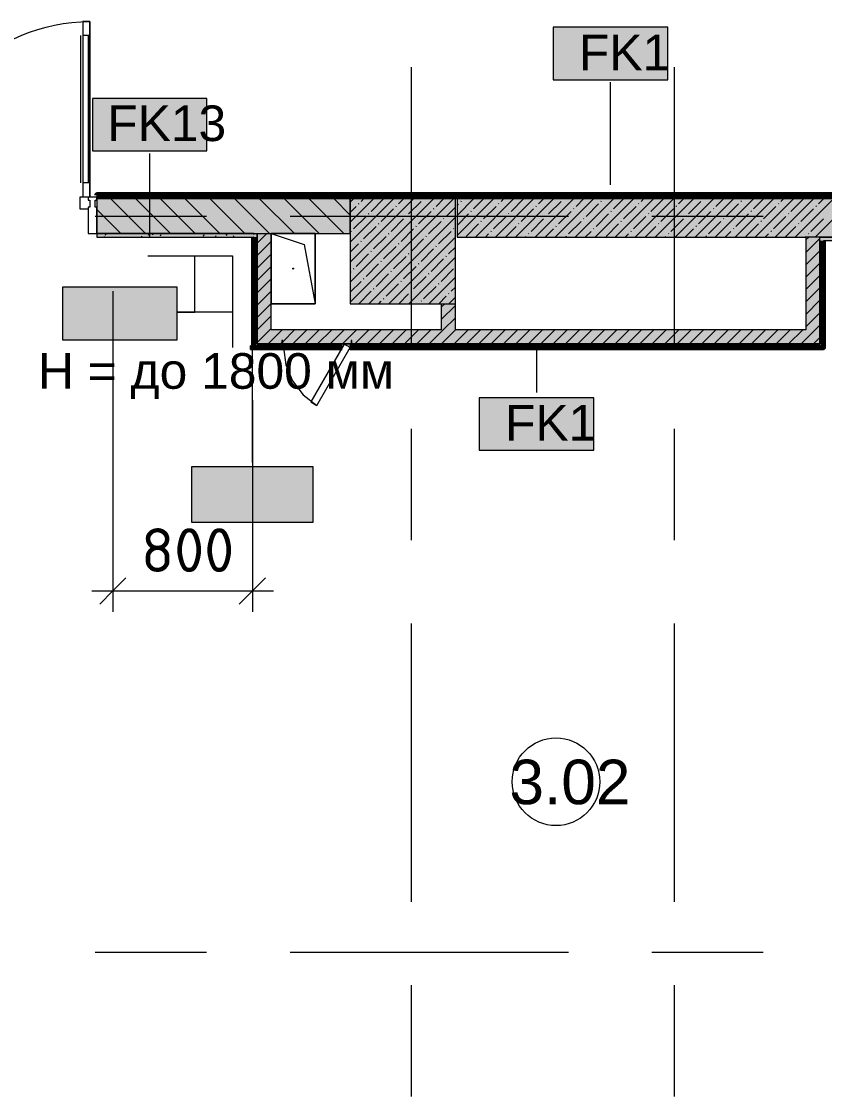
# Model space of a CAD drawing. Header units: millimetres. Extents: x -3817 to 677485, y -22715 to 103890.
# Drawn here: x 566953 to 571534, y 4653 to 10787 of the extents above; entities that cross this region are included whole.
import ezdxf

# ---------------------------------------------------------------- set-up
doc = ezdxf.new("R2010")
doc.units = ezdxf.units.MM
doc.layers.add('PDF _Геометрия', color=7, linetype='Continuous', true_color=0x1d1d1d)
doc.layers.add('PDF _Сплошная заливка', color=7, linetype='Continuous', true_color=0xffffff)
doc.layers.add('PDF _Текст', color=7, linetype='Continuous')
doc.styles.add('PDF GOST-Common', font='arial.ttf')
doc.styles.add('PDF ISOCPEUR', font='isocpeur.ttf')

msp = doc.modelspace()

# ---------------------------------------------------------------- hatches: boundary and pattern name
at = {"layer": 'PDF _Сплошная заливка', "transparency": 33554559}
h = msp.add_hatch(color=256, dxfattribs=at)
h.paths.add_polyline_path([(590658.1, 9776.9), (590658.1, 9796.9), (584238.4, 9796.9), (584238.4, 9776.9), (590158.1, 9776.9)], flags=0)
h.paths.add_polyline_path([(582608.4, 9776.9), (582608.4, 9796.9), (579895.8, 9796.9), (579884.3, 9776.9), (581977.9, 9776.9)], flags=0)
h.paths.add_polyline_path([(579838.1, 9776.9), (579849.7, 9796.9), (579633.1, 9796.9), (579633.1, 9784.9), (579663.1, 9784.9), (579663.1, 9776.9), (579833.1, 9776.9)], flags=0)
h.paths.add_polyline_path([(578503.1, 9776.9), (578503.1, 9784.9), (578533.1, 9785.9), (578533.1, 9796.9), (576289, 9796.9), (576289, 9776.9), (578361, 9776.9)], flags=0)
h.paths.add_polyline_path([(574078.1, 9776.9), (574729.1, 9776.9), (574729.1, 9796.9), (567383.4, 9796.9), (567383.4, 9776.9), (573976.6, 9776.9)], flags=0)
h.paths.add_polyline_path([(565738.4, 9776.9), (565738.4, 9796.9), (560928.1, 9796.9), (560928.1, 9776.9), (565207.7, 9776.9)], flags=0)
h.paths.add_polyline_path([(560762.8, 9776.9), (560923.1, 9776.9), (560923.1, 9796.9), (560583.7, 9796.9), (560572.8, 9777.9), (560538.1, 9796.9), (560533.1, 9796.9), (560533.1, 9776.9), (560538.1, 9776.9)], flags=0)
h.paths.add_polyline_path([(560428.1, 9776.9), (560528.1, 9776.9), (560528.1, 9796.9), (557743.1, 9796.9), (557743.1, 9776.9), (559828.1, 9776.9)], flags=0)
h.paths.add_polyline_path([(556098.1, 9776.9), (556098.1, 9796.9), (555478.1, 9796.9), (555478.1, 9784.9), (555533.1, 9784.9), (555533.1, 9776.9), (555898.1, 9776.9)], flags=0)
h.paths.add_polyline_path([(553418.1, 9776.9), (553973.1, 9778.7), (553973.1, 9784.9), (554028.1, 9784.9), (554028.1, 9796.9), (553418.1, 9796.9), (553418.1, 9785.9)], flags=0)
h = msp.add_hatch(color=256, dxfattribs=at)
h.paths.add_polyline_path([(568378.1, 9576.9), (568828.1, 9576.9), (568828.1, 9776.9), (567383.4, 9776.9), (567383.4, 9576.9), (568298.1, 9576.9)], flags=0)
h.paths.add_polyline_path([(562829.1, 9576.9), (564328.1, 9576.9), (564328.1, 9776.9), (563628.1, 9776.9), (563628.1, 9706.9), (562828.1, 9706.9), (562828.1, 9776.9), (560928.1, 9776.9), (560928.1, 9757.9), (560923.1, 9757.9), (560923.1, 9776.9), (560533.1, 9776.9), (560533.1, 9757.9), (560528.1, 9757.9), (560528.1, 9776.9), (560428.1, 9776.9), (560428.1, 9576.9), (562828.1, 9576.9)], flags=0)
h.paths.add_polyline_path([(565738.4, 9576.9), (565738.4, 9776.9), (564928.1, 9776.9), (564928.1, 9576.9), (565207.7, 9576.9)], flags=0)
h.paths.add_polyline_path([(557743.1, 9576.9), (559828.1, 9576.9), (559828.1, 9776.9), (557743.1, 9776.9)], flags=0)
h.paths.add_polyline_path([(555918.1, 9576.9), (556098.1, 9576.9), (556098.1, 9776.9), (555918.1, 9776.9)], flags=0)
for points in [[(574078.1, 9556.9), (574078.1, 9776.9), (572777.6, 9776.9), (572777.6, 9706.9), (571577.6, 9706.9), (571577.6, 9776.9), (569438.1, 9776.9), (569438.1, 9556.9), (573976.6, 9556.9)], [(571428.1, 8946.9), (571508.1, 8946.9), (571508.1, 9556.9), (571428.1, 9556.9), (571428.1, 9026.9)], [(571508.1, 8926.9), (571528.1, 8926.9), (571528.1, 9536.9), (571508.1, 9536.9), (571508.1, 8946.9)], [(571428.1, 8946.9), (571428.1, 9026.9), (568298.1, 9026.9), (568298.1, 8946.9), (568438.1, 8946.9), (568438.1, 8965.9), (568443.1, 8965.9), (568443.1, 8946.9), (568833.1, 8946.9), (568833.1, 8965.9), (568838.1, 8965.9), (568838.1, 8946.9), (571053.6, 8946.9)]]:
    msp.add_hatch(color=256, dxfattribs=at).paths.add_polyline_path(points)
h = msp.add_hatch(color=256, dxfattribs=at)
h.paths.add_polyline_path([(565207.7, 9556.9), (565738.4, 9556.9), (565738.4, 9576.9), (564948.1, 9576.9), (564949.1, 9556.9)], flags=0)
h.paths.add_polyline_path([(568278.1, 9556.9), (568278.1, 9576.9), (567383.4, 9576.9), (567383.4, 9556.9), (568277.1, 9556.9)], flags=0)
h = msp.add_hatch(color=256, dxfattribs=at)
h.paths.add_polyline_path([(568438.1, 8926.9), (568438.1, 8946.9), (568278.1, 8946.9), (568278.1, 8926.9)], flags=0)
h.paths.add_polyline_path([(568833.1, 8926.9), (568833.1, 8946.9), (568443.1, 8946), (568443.1, 8926.9), (568782.5, 8926.9), (568793.5, 8945.9), (568828.1, 8926.9)], flags=0)
h.paths.add_polyline_path([(571508.1, 8926.9), (571508.1, 8946.9), (568838.1, 8946.9), (568838.1, 8926.9), (571053.6, 8926.9)], flags=0)

# ---------------------------------------------------------------- linework, layer by layer
at = {"layer": 'PDF _Геометрия', "color": 253, "lineweight": 9, "true_color": 0xaaaaaa}
msp.add_lwpolyline([(565778.4, 9786.9), (565778.4, 10351.9), (565904.1, 10337.7), (566023.5, 10295.9), (566130.7, 10228.6), (566220.1, 10139.1), (566287.5, 10032), (566329.2, 9912.6), (566343.4, 9786.9, -0.414212), (567343.4, 10786.9), (567343.4, 9786.9)], format="xyb", dxfattribs=at)
msp.add_lwpolyline([(567303.4, 9786.9), (567343.4, 9786.9), (567343.4, 10786.9), (567303.4, 10786.9), (567303.4, 9786.9), (567343.4, 9786.9), (567343.4, 10786.9), (567303.4, 10786.9)], close=True, dxfattribs=at)
at = {"layer": 'PDF _Геометрия', "color": 7, "lineweight": 9}
for points in [[(570639.5, 10754.1), (569986.4, 10754.1), (569986.4, 10454.1), (570639.5, 10454.1)], [(568011, 10348.2), (567357.9, 10348.2), (567357.9, 10048.2), (568011, 10048.2)], [(568828.1, 9776.9), (567383.4, 9776.9)], [(569428.1, 9776.9), (568828.1, 9776.9), (568828.1, 9176.9), (569428.1, 9176.9)], [(574078.1, 9776.9), (569438.1, 9776.9)], [(568628.1, 9176.9), (568378.1, 9176.9), (568378.1, 9576.9), (568628.1, 9576.9)], [(567840.9, 9270.4), (567187.8, 9270.4), (567187.8, 8970.4), (567840.9, 8970.4)], [(570217.6, 8640.4), (569564.5, 8640.4), (569564.5, 8340.4), (570217.6, 8340.4)], [(568616.9, 8246.3), (567922.9, 8246.3), (567922.9, 7931), (568616.9, 7931)], [(568616.9, 8246.3), (567922.9, 8246.3), (567922.9, 7931), (568616.9, 7931)]]:
    msp.add_lwpolyline(points, close=True, dxfattribs=at)
at = {"layer": 'PDF _Геометрия', "color": 253, "lineweight": 9, "true_color": 0xaaaaaa}
for points in [[(567289.4, 10706.9), (567289.4, 9866.9)], [(567343.4, 10706.9), (567303.4, 10706.9)], [(567333.4, 10706.9), (567333.4, 9866.9)], [(569178.1, 8939.5), (569178.1, 10527)], [(570678.1, 8939.5), (570678.1, 10527)], [(567343.4, 9866.9), (567303.4, 9866.9)], [(567333.4, 9716.9), (567288.4, 9716.9), (567288.4, 9786.9), (567343.4, 9786.9), (567343.4, 9783.9)], [(567343.4, 9766.9), (567343.4, 9726.9)], [(567374, 9676.9), (568009, 9676.9)], [(568485.3, 9676.9), (570072.8, 9676.9)], [(570549, 9676.9), (571184, 9676.9)], [(568448.1, 8925.9), (568461.1, 8827.5), (568499, 8735.9), (568559.4, 8657.2), (568638.1, 8596.8)], [(569178.1, 7828.3), (569178.1, 8463.3)], [(570678.1, 7828.3), (570678.1, 8463.3)], [(569178.1, 5764.5), (569178.1, 7352)], [(570678.1, 5764.5), (570678.1, 7352)], [(567374, 5476.9), (568009, 5476.9)], [(568485.3, 5476.9), (570072.8, 5476.9)], [(570549, 5476.9), (571184, 5476.9)], [(569178.1, 4653.3), (569178.1, 5288.3)], [(570678.1, 4653.3), (570678.1, 5288.3)]]:
    msp.add_lwpolyline(points, dxfattribs=at)
at = {"layer": 'PDF _Геометрия', "color": 7, "lineweight": 9}
for points in [[(570312.9, 9855.8), (570312.9, 10440.2)], [(567684.5, 9554.9), (567684.5, 10034.3)], [(568278.1, 9576.9), (567383.4, 9576.9), (568278.1, 9576.9), (568298.1, 9576.9), (568378.1, 9576.9), (568565.6, 9514.4), (568628.1, 9176.9), (568378.1, 9176.9)], [(568628.1, 9576.9), (568628.1, 9176.9), (568628.1, 9576.9), (568378.1, 9576.9), (568378.1, 9176.9), (568628.1, 9176.9)], [(567383.4, 9556.9), (568277.1, 9556.9), (568278.1, 9556.9), (568278.1, 8946.9)], [(571508.1, 9536.9), (571508.1, 8946.9), (571508.1, 9536.9), (571508.1, 9556.9), (572858.1, 9556.9), (571508.1, 9556.9), (571428.1, 9556.9)], [(571528.1, 9536.9), (572857.1, 9536.9)], [(571528.1, 8926.9), (571528.1, 9535.9)], [(568155.8, 9128.5), (567840.9, 9128.5), (567942.3, 9128.5), (567942.3, 9447)], [(567474.1, 9248.9), (567474.1, 7537.9), (567474.1, 7417.9)], [(568277.1, 8935.9), (568260.1, 8935.9), (568260.1, 8915.9), (568279.6, 8915.9), (568279.6, 8925.9), (568279.6, 8915.9), (568260.1, 8915.9), (568260.1, 8935.9), (568270.1, 8935.9)], [(568269.9, 8915.9), (568269.9, 8270.8)], [(569891, 8926.4), (569891, 8670.5)], [(568270.1, 8626.9), (568270.1, 7537.9), (568270.1, 7417.9)], [(567354.1, 7537.9), (568390.1, 7537.9)]]:
    msp.add_lwpolyline(points, dxfattribs=at)
at = {"layer": 'PDF _Геометрия', "color": 7, "lineweight": 20}
msp.add_lwpolyline([(567373.4, 9726.9), (567373.4, 9766.9), (567383.4, 9766.9), (567383.4, 9783.9), (567333.4, 9783.9), (567333.4, 9766.9), (567343.4, 9766.9), (567343.4, 9726.9), (567333.4, 9726.9), (567333.4, 9576.9), (567383.4, 9576.9), (567383.4, 9726.9)], close=True, dxfattribs=at)
at = {"layer": 'PDF _Геометрия', "color": 231, "lineweight": 70, "true_color": 0xff80c0}
msp.add_lwpolyline([(567383.4, 9796.9), (574737.1, 9796.9), (574737.1, 9797.9), (567383.4, 9797.9)], close=True, dxfattribs=at)
at = {"layer": 'PDF _Геометрия', "color": 9, "lineweight": 9, "true_color": 0xc0c0c0}
for points in [[(574729.1, 9796.9), (567383.4, 9796.9), (567383.4, 9776.9), (567383.4, 9576.9), (567383.4, 9556.9)], [(569348.1, 9176.9), (569348.1, 9026.9), (568378.1, 9026.9), (568378.1, 9576.9), (568828.1, 9576.9), (568828.1, 9776.9), (569438.1, 9776.9), (569438.1, 9556.9), (571428.1, 9556.9), (571428.1, 9026.9), (569428.1, 9026.9), (569428.1, 9276.9)], [(568278.1, 8946.9), (568278.1, 8926.9), (568438.1, 8926.9)], [(568443.1, 8926.9), (568782.5, 8926.9)], [(568826.4, 8926.9), (568833.1, 8926.9)], [(568838.1, 8926.9), (571508.1, 8926.9), (571528.1, 8926.9)]]:
    msp.add_lwpolyline(points, dxfattribs=at)
at = {"layer": 'PDF _Геометрия', "color": 253, "lineweight": 9, "true_color": 0x9b9b9b}
for points in [[(567441.3, 9776.9), (567439.9, 9779.4)], [(567446.9, 9779.2), (567445.5, 9776.9)], [(567666.2, 9793.4), (567661.2, 9784.7)], [(567703.4, 9796.9), (567702.8, 9795.8)], [(567717, 9787), (567712, 9795.7)], [(567870.3, 9781.1), (567867.9, 9776.9)], [(567912, 9792.3), (567906.9, 9783.6)], [(567980, 9788.2), (567975, 9779.5)], [(568030.8, 9792.2), (568028.1, 9796.9)], [(568098.8, 9796.3), (568098.5, 9796.9)], [(568140.5, 9785.1), (568135.4, 9793.8)], [(568180.4, 9776.9), (568177.1, 9782.7)], [(568225.7, 9787.1), (568220.7, 9778.4)], [(568276.5, 9793.3), (568274.4, 9796.9)], [(568293.8, 9783), (568290.2, 9776.9)], [(568454.2, 9790.3), (568450.4, 9796.9)], [(568495.9, 9779.1), (568490.8, 9787.8)], [(568512.9, 9796.9), (568508.1, 9788.4)], [(568563.9, 9783.2), (568558.9, 9791.9)], [(568602.8, 9776.9), (568600.5, 9780.8)], [(568717.2, 9784.9), (568712.5, 9776.9)], [(568741.6, 9780.2), (568736.6, 9788.9)], [(568758.8, 9796.1), (568753.8, 9787.4)], [(568826.9, 9792), (568821.8, 9783.3)], [(568919.3, 9777.2), (568914.3, 9785.9)], [(569025.1, 9776.9), (569023.9, 9778.9)], [(569072.6, 9790.9), (569067.6, 9782.2)], [(569140.6, 9786.8), (569135.6, 9778.1)], [(569301.1, 9786.5), (569296.1, 9795.2)], [(569357.6, 9796.9), (569354.9, 9792.2)], [(569522.4, 9777.5), (569522, 9776.9)], [(569564.1, 9788.7), (569559, 9780)], [(569604, 9796.9), (569600.7, 9791.1)], [(569614.9, 9791.7), (569611.9, 9796.9)], [(569673.7, 9795.8), (569668.7, 9787.1)], [(569682.9, 9795.8), (569682.3, 9796.9)], [(569724.5, 9784.6), (569719.5, 9793.3)], [(569764.2, 9776.9), (569761.1, 9782.2)], [(569860.6, 9792.8), (569858.2, 9796.9)], [(569919.5, 9794.7), (569914.4, 9786)], [(569987.5, 9790.6), (569982.5, 9781.9)], [(570038.3, 9789.8), (570034.2, 9796.9)], [(570079.9, 9778.6), (570074.9, 9787.3)], [(570148, 9782.7), (570142.9, 9791.4)], [(570186.5, 9776.9), (570184.6, 9780.3)], [(570202.3, 9796.9), (570201.8, 9796)], [(570325.7, 9779.7), (570320.6, 9788.4)], [(570369.3, 9781.3), (570366.7, 9776.9)], [(570410.9, 9792.5), (570405.9, 9783.8)], [(570448.7, 9796.9), (570447.5, 9794.9)], [(570503.3, 9776.9), (570498.3, 9785.4)], [(570519, 9796.9), (570515.6, 9790.9)], [(570608.9, 9776.9), (570608, 9778.4)], [(570615, 9780.2), (570613.1, 9776.9)], [(570765.4, 9796.9), (570761.3, 9789.8)], [(570834.4, 9794.4), (570829.3, 9785.7)], [(570885.2, 9786), (570880.1, 9794.7)], [(571198.9, 9791.2), (571195.7, 9796.9)], [(571216.2, 9785.1), (571211.4, 9776.9)], [(571257.8, 9796.3), (571252.8, 9787.6)], [(571267, 9795.2), (571266, 9796.9)], [(571308.6, 9784.1), (571303.6, 9792.8)], [(571348, 9776.9), (571345.2, 9781.6)], [(571363.7, 9796.9), (571362.5, 9794.6)], [(571444.7, 9792.3), (571442, 9796.9)], [(571461.9, 9784), (571457.8, 9776.9)], [(571529.9, 9779.9), (571528.2, 9776.9)], [(567434.6, 9575.1), (567429.6, 9566.4)], [(567680.4, 9574), (567675.3, 9565.3)], [(567702.9, 9567.7), (567697.8, 9576.4)], [(567748.4, 9569.9), (567743.4, 9561.2)], [(567994.1, 9568.9), (567989.1, 9560.1)], [(568016.6, 9572.8), (568014.3, 9576.9)], [(568126.3, 9565.8), (568121.3, 9574.5)], [(568262.4, 9573.9), (568260.7, 9576.9)], [(568280.3, 9576.9), (568278.1, 9573.1), (568276.5, 9570.2)], [(567427.5, 9556.9), (567425.7, 9560)], [(567603.5, 9556.9), (567603.4, 9557.1)], [(567638.7, 9562.9), (567635.3, 9556.9)], [(568062.2, 9564.8), (568057.6, 9556.9)], [(568166.6, 9556.9), (568162.9, 9563.3)], [(568292.9, 9521.1), (568287.8, 9529.9)], [(571513.6, 9507.8), (571508.6, 9499.1)], [(571528.1, 9525.8), (571524, 9532.9)], [(568288.6, 9469.2), (568283.5, 9460.5)], [(568292, 9466.4), (568298.1, 9466.4)], [(571517.9, 9482.6), (571512.9, 9491.3)], [(568284.5, 9401.2), (568279.5, 9392.5)], [(568292, 9405.4), (568298.1, 9405.4)], [(568298.1, 9390.1), (568296, 9393.8)], [(571509.5, 9439.8), (571508.1, 9437.3)], [(571520.7, 9398.1), (571515.7, 9389.4)], [(571522.9, 9435.9), (571528.1, 9435.9)], [(568295.6, 9359.6), (568290.6, 9350.9)], [(571510.8, 9372.9), (571508.1, 9377.6)], [(571522.9, 9374.9), (571528.1, 9374.9)], [(568278.7, 9301.8), (568278.1, 9302.8)], [(568292, 9314), (568298.1, 9314)], [(571514.9, 9304.9), (571509.9, 9313.6)], [(571522.9, 9283.5), (571528.1, 9283.5)], [(568283.4, 9155.5), (568278.4, 9146.8)], [(568286.9, 9165.7), (568281.8, 9174.5)], [(571508.4, 9194), (571508.1, 9193.5)], [(571519.6, 9152.4), (571514.6, 9143.7)], [(568294.6, 9113.8), (568289.5, 9105.1)], [(568292, 9131.1), (568298.1, 9131.1)], [(571522.9, 9100.6), (571528.1, 9100.6)], [(571528.1, 9106.2), (571525.7, 9102.1)], [(568292, 9070.1), (568298.1, 9070.1)], [(571522.9, 9039.7), (571528.1, 9039.7)], [(568292, 8978.7), (568298.1, 8978.7)], [(571520.1, 8991.1), (571515, 8999.8)], [(568314.4, 8935.2), (568309.3, 8944)], [(568383.5, 8948.2), (568393.5, 8948.2)], [(568433.6, 8928), (568433, 8926.9)], [(568475.2, 8939.1), (568470.2, 8930.4)], [(568474.9, 8948.2), (568485, 8948.2)], [(568514.9, 8946.9), (568511.9, 8941.6)], [(568566.4, 8948.2), (568576.4, 8948.2)], [(568584.9, 8946.2), (568579.9, 8937.5)], [(568628.1, 8940.4), (568624.4, 8946.9)], [(568679.3, 8926.9), (568679.3, 8926.9)], [(568696.2, 8944.5), (568694.8, 8946.9)], [(568737.8, 8933.4), (568732.8, 8942.1)], [(568749.2, 8948.2), (568759.3, 8948.2)], [(568776.7, 8926.9), (568774.4, 8930.9)], [(568830.6, 8945.1), (568825.6, 8936.4)], [(568840.7, 8948.2), (568850.7, 8948.2)], [(568873.9, 8941.5), (568870.8, 8946.9)], [(568898.7, 8941), (568893.7, 8932.3)], [(568901.6, 8948.2), (568911.7, 8948.2)], [(569051.6, 8938.5), (569046.8, 8946.9)], [(569054, 8948.2), (569064.1, 8948.2)], [(569093.2, 8927.4), (569088.2, 8936.1)], [(569113.2, 8946.9), (569113, 8946.5)], [(569145.5, 8948.2), (569155.5, 8948.2)], [(569161.2, 8931.5), (569156.2, 8940.2)], [(569199.1, 8926.9), (569197.8, 8929)], [(569236.9, 8948.2), (569247, 8948.2)], [(569280.5, 8931.8), (569277.7, 8926.9)], [(569322.1, 8942.9), (569317.1, 8934.2)], [(569338.9, 8928.5), (569333.9, 8937.2)], [(569359.6, 8946.9), (569358.7, 8945.4)], [(569419.8, 8948.2), (569429.9, 8948.2)], [(569430, 8946.9), (569426.8, 8941.3)], [(569511.2, 8948.2), (569521.3, 8948.2)], [(569515.8, 8926.9), (569511.6, 8934.2)], [(569526.2, 8930.7), (569524, 8926.9)], [(569572.2, 8948.2), (569582.3, 8948.2)], [(569621.4, 8926.9), (569621.3, 8927.1)], [(569676.3, 8946.9), (569672.5, 8940.2)], [(569724.6, 8948.2), (569734.7, 8948.2)], [(569745.6, 8944.8), (569740.5, 8936.1)], [(569816, 8948.2), (569826.1, 8948.2)], [(569856.8, 8945.9), (569856.3, 8946.9)], [(569898.4, 8934.7), (569893.4, 8943.4)], [(569907.5, 8948.2), (569917.5, 8948.2)], [(570090.4, 8948.2), (570100.4, 8948.2)], [(570127.4, 8935.6), (570122.3, 8926.9)], [(570169, 8946.7), (570164, 8938)], [(570181.8, 8948.2), (570191.9, 8948.2)], [(570212.2, 8939.9), (570208.2, 8946.9)], [(570242.8, 8948.2), (570252.8, 8948.2)], [(570274.7, 8946.9), (570273.6, 8945.1)], [(570280.2, 8944), (570278.6, 8946.9)], [(570321.9, 8932.8), (570316.9, 8941.6)], [(570360.5, 8926.9), (570358.5, 8930.4)], [(570373.1, 8934.5), (570368.7, 8926.9)], [(570395.2, 8948.2), (570405.2, 8948.2)], [(570441.1, 8930.4), (570439.1, 8926.9)], [(570457.9, 8941), (570454.6, 8946.9)], [(570486.6, 8948.2), (570496.7, 8948.2)], [(570521, 8946.9), (570519.4, 8944)], [(570578, 8948.2), (570588.1, 8948.2)], [(570591.4, 8946.9), (570587.4, 8939.9)], [(570635.6, 8938), (570630.6, 8946.7)], [(570677.3, 8926.9), (570672.3, 8935.6)], [(570686.9, 8929.3), (570685.5, 8926.9)], [(570745.3, 8930.9), (570740.3, 8939.7)], [(570760.9, 8948.2), (570771, 8948.2)], [(570782.9, 8926.9), (570781.9, 8928.5)], [(570852.4, 8948.2), (570862.4, 8948.2)], [(570913.3, 8948.2), (570923.4, 8948.2)], [(570923, 8928), (570918, 8936.7)], [(570974.2, 8939.3), (570969.2, 8930.6)], [(571013.8, 8946.9), (571010.8, 8941.8)], [(571065.7, 8948.2), (571075.8, 8948.2)], [(571099.6, 8926.9), (571095.7, 8933.7)], [(571157.2, 8948.2), (571167.2, 8948.2)], [(571178.3, 8927.1), (571178.2, 8926.9)], [(571220, 8938.2), (571214.9, 8929.5)], [(571248.6, 8948.2), (571258.7, 8948.2)], [(571288, 8934.2), (571283.8, 8926.9)], [(571431.5, 8948.2), (571441.5, 8948.2)], [(571436.1, 8946.9), (571434.3, 8943.7)], [(571440.9, 8945.4), (571440, 8946.9)], [(571482.5, 8934.2), (571477.5, 8942.9)], [(571522.9, 8948.2), (571528.1, 8948.2)]]:
    msp.add_lwpolyline(points, dxfattribs=at)
at = {"layer": 'PDF _Геометрия', "lineweight": 9}
for points in [[(567661.2, 9576.9), (567461.2, 9776.9)], [(567802.6, 9576.9), (567602.6, 9776.9)], [(567944.1, 9576.9), (567744.1, 9776.9)], [(568085.5, 9576.9), (567885.5, 9776.9)], [(568226.9, 9576.9), (568026.9, 9776.9)], [(568368.3, 9576.9), (568168.3, 9776.9)], [(568509.7, 9576.9), (568309.7, 9776.9)], [(568651.2, 9576.9), (568451.2, 9776.9)], [(568792.6, 9576.9), (568592.6, 9776.9)], [(568828.1, 9682.8), (568734, 9776.9)], [(568828.1, 9755.1), (568849.9, 9776.9)], [(568828.1, 9641), (568964, 9776.9)], [(568828.1, 9527), (569078, 9776.9)], [(568828.1, 9412.9), (569192.1, 9776.9)], [(568828.1, 9298.9), (569306.1, 9776.9)], [(568828.1, 9184.8), (569420.2, 9776.9)], [(568890.6, 9760.5), (568906.9, 9776.9)], [(568947.6, 9703.5), (569018.9, 9774.8)], [(569104.4, 9746.3), (569135, 9776.9)], [(569161.5, 9689.2), (569232.7, 9760.5)], [(569247, 9774.8), (569249.1, 9776.9)], [(569318.3, 9732), (569363.1, 9776.9)], [(569438.1, 9680.8), (569534.2, 9776.9)], [(569438.1, 9566.7), (569648.3, 9776.9)], [(569460.8, 9760.5), (569463.2, 9762.9)], [(569475.1, 9774.8), (569477.2, 9776.9)], [(569532.1, 9717.7), (569591.2, 9776.9)], [(569542.3, 9556.9), (569762.3, 9776.9)], [(569656.4, 9556.9), (569876.4, 9776.9)], [(569688.9, 9760.5), (569705.3, 9776.9)], [(569746, 9703.5), (569817.2, 9774.8)], [(569770.4, 9556.9), (569990.4, 9776.9)], [(569884.4, 9556.9), (570104.4, 9776.9)], [(569902.8, 9746.3), (569933.4, 9776.9)], [(569959.8, 9689.2), (570031.1, 9760.5)], [(569998.5, 9556.9), (570218.5, 9776.9)], [(570045.3, 9774.8), (570047.4, 9776.9)], [(570112.5, 9556.9), (570332.5, 9776.9)], [(570116.6, 9732), (570161.5, 9776.9)], [(570226.6, 9556.9), (570446.6, 9776.9)], [(570259.2, 9760.5), (570261.5, 9762.9)], [(570273.4, 9774.8), (570275.5, 9776.9)], [(570330.5, 9717.7), (570389.6, 9776.9)], [(570340.6, 9556.9), (570560.6, 9776.9)], [(570454.7, 9556.9), (570674.7, 9776.9)], [(570487.3, 9760.5), (570503.6, 9776.9)], [(570544.3, 9703.5), (570615.6, 9774.8)], [(570568.7, 9556.9), (570788.7, 9776.9)], [(570682.8, 9556.9), (570902.8, 9776.9)], [(570701.1, 9746.3), (570731.7, 9776.9)], [(570758.1, 9689.2), (570829.4, 9760.5)], [(570796.8, 9556.9), (571016.8, 9776.9)], [(570843.7, 9774.8), (570845.8, 9776.9)], [(570910.9, 9556.9), (571130.9, 9776.9)], [(570915, 9732), (570959.8, 9776.9)], [(571024.9, 9556.9), (571244.9, 9776.9)], [(571057.5, 9760.5), (571059.9, 9762.9)], [(571071.8, 9774.8), (571073.9, 9776.9)], [(571128.8, 9717.7), (571187.9, 9776.9)], [(571139, 9556.9), (571359, 9776.9)], [(571253, 9556.9), (571473, 9776.9)], [(571285.6, 9760.5), (571302, 9776.9)], [(571342.6, 9703.5), (571413.9, 9774.8)], [(571367.1, 9556.9), (571577.6, 9767.4)], [(571499.5, 9746.3), (571530.1, 9776.9)], [(567519.8, 9576.9), (567383.4, 9713.3)], [(568828.1, 9698), (568862.1, 9732)], [(568876.3, 9746.3), (568878.7, 9748.6)], [(568933.4, 9689.2), (568935.7, 9691.6)], [(569004.6, 9646.5), (569075.9, 9717.7)], [(569090.2, 9732), (569092.5, 9734.4)], [(569218.5, 9632.2), (569289.8, 9703.5)], [(569304, 9717.7), (569306.4, 9720.1)], [(569375.3, 9675), (569428.1, 9727.8)], [(569438.1, 9737.8), (569446.6, 9746.3)], [(569517.9, 9703.5), (569520.2, 9705.9)], [(569589.1, 9660.7), (569660.4, 9732)], [(569674.7, 9746.3), (569677, 9748.6)], [(569731.7, 9689.2), (569734.1, 9691.6)], [(569803, 9646.5), (569874.3, 9717.7)], [(569888.5, 9732), (569890.9, 9734.4)], [(570016.8, 9632.2), (570088.1, 9703.5)], [(570102.4, 9717.7), (570104.7, 9720.1)], [(570173.6, 9675), (570244.9, 9746.3)], [(570316.2, 9703.5), (570318.6, 9705.9)], [(570387.5, 9660.7), (570458.8, 9732)], [(570473, 9746.3), (570475.4, 9748.6)], [(570530, 9689.2), (570532.4, 9691.6)], [(570601.3, 9646.5), (570672.6, 9717.7)], [(570686.9, 9732), (570689.2, 9734.4)], [(570815.2, 9632.2), (570886.4, 9703.5)], [(570900.7, 9717.7), (570903.1, 9720.1)], [(570972, 9675), (571043.3, 9746.3)], [(571114.5, 9703.5), (571116.9, 9705.9)], [(571185.8, 9660.7), (571257.1, 9732)], [(571271.4, 9746.3), (571273.7, 9748.6)], [(571328.4, 9689.2), (571330.8, 9691.6)], [(571399.7, 9646.5), (571471, 9717.7)], [(571481.1, 9556.9), (571631.1, 9706.9)], [(571485.2, 9732), (571487.6, 9734.4)], [(568847.8, 9603.7), (568919.1, 9675)], [(568934.2, 9176.9), (569428.1, 9670.8)], [(568990.4, 9632.2), (568992.8, 9634.6)], [(569061.7, 9589.4), (569132.9, 9660.7)], [(569147.2, 9675), (569149.6, 9677.3)], [(569275.5, 9575.2), (569346.8, 9646.5)], [(569361, 9660.7), (569363.4, 9663.1)], [(569438.1, 9623.7), (569503.6, 9689.2)], [(569489.3, 9560.9), (569560.6, 9632.2)], [(569574.9, 9646.5), (569577.3, 9648.8)], [(569646.2, 9603.7), (569717.4, 9675)], [(569788.7, 9632.2), (569791.1, 9634.6)], [(569860, 9589.4), (569931.3, 9660.7)], [(569945.5, 9675), (569947.9, 9677.3)], [(570073.8, 9575.2), (570145.1, 9646.5)], [(570159.4, 9660.7), (570161.8, 9663.1)], [(570230.7, 9618), (570301.9, 9689.2)], [(570287.7, 9560.9), (570359, 9632.2)], [(570373.2, 9646.5), (570375.6, 9648.8)], [(570444.5, 9603.7), (570515.8, 9675)], [(570587.1, 9632.2), (570589.4, 9634.6)], [(570658.3, 9589.4), (570729.6, 9660.7)], [(570743.9, 9675), (570746.3, 9677.3)], [(570872.2, 9575.2), (570943.5, 9646.5)], [(570957.7, 9660.7), (570960.1, 9663.1)], [(571029, 9618), (571100.3, 9689.2)], [(571086, 9560.9), (571157.3, 9632.2)], [(571171.6, 9646.5), (571173.9, 9648.8)], [(571242.9, 9603.7), (571314.1, 9675)], [(571385.4, 9632.2), (571387.8, 9634.6)], [(571456.7, 9589.4), (571528, 9660.7)], [(568298.1, 9521.6), (568353.4, 9576.9)], [(568833.6, 9589.4), (568835.9, 9591.8)], [(568904.8, 9546.7), (568976.1, 9618)], [(569047.4, 9575.2), (569049.8, 9577.6)], [(569118.7, 9532.4), (569190, 9603.7)], [(569204.2, 9618), (569206.6, 9620.3)], [(569332.5, 9518.2), (569403.8, 9589.4)], [(569418.1, 9603.7), (569420.4, 9606.1)], [(569599.3, 9556.9), (569617.7, 9575.2)], [(569631.9, 9589.4), (569634.3, 9591.8)], [(569713.4, 9556.9), (569774.5, 9618)], [(569845.7, 9575.2), (569848.1, 9577.6)], [(569941.5, 9556.9), (569988.3, 9603.7)], [(570002.6, 9618), (570004.9, 9620.3)], [(570169.6, 9556.9), (570202.2, 9589.4)], [(570216.4, 9603.7), (570218.8, 9606.1)], [(570397.7, 9556.9), (570416, 9575.2)], [(570430.3, 9589.4), (570432.6, 9591.8)], [(570511.7, 9556.9), (570572.8, 9618)], [(570644.1, 9575.2), (570646.5, 9577.6)], [(570739.8, 9556.9), (570786.7, 9603.7)], [(570800.9, 9618), (570803.3, 9620.3)], [(570967.9, 9556.9), (571000.5, 9589.4)], [(571014.8, 9603.7), (571017.1, 9606.1)], [(571196, 9556.9), (571214.3, 9575.2)], [(571228.6, 9589.4), (571231, 9591.8)], [(571310.1, 9556.9), (571371.2, 9618)], [(571442.4, 9575.2), (571444.8, 9577.6)], [(568298.1, 9450.9), (568378.1, 9530.9)], [(568828.1, 9469.9), (568876.3, 9518.2)], [(568890.6, 9532.4), (568893, 9534.8)], [(568961.9, 9489.6), (569033.1, 9560.9)], [(569048.3, 9176.9), (569428.1, 9556.7)], [(569104.4, 9518.2), (569106.8, 9520.5)], [(569175.7, 9475.4), (569247, 9546.7)], [(569261.2, 9560.9), (569263.6, 9563.3)], [(569827.4, 9556.9), (569831.5, 9560.9)], [(570059.6, 9560.9), (570062, 9563.3)], [(570625.8, 9556.9), (570629.8, 9560.9)], [(570857.9, 9560.9), (570860.3, 9563.3)], [(571424.1, 9556.9), (571428.2, 9560.9)], [(571428.1, 9540.3), (571444.7, 9556.9)], [(571428.1, 9469.6), (571508.1, 9549.6)], [(568298.1, 9380.2), (568378.1, 9460.2)], [(568862.1, 9389.9), (568933.4, 9461.1)], [(568947.6, 9475.4), (568950, 9477.8)], [(569018.9, 9432.6), (569090.2, 9503.9)], [(569075.9, 9375.6), (569147.2, 9446.9)], [(569161.5, 9461.1), (569163.8, 9463.5)], [(569232.7, 9418.4), (569304, 9489.6)], [(569318.3, 9503.9), (569320.6, 9506.3)], [(569375.3, 9446.9), (569377.7, 9449.2)], [(569389.6, 9461.1), (569428.1, 9499.7)], [(571428.1, 9398.9), (571508.1, 9478.9)], [(568298.1, 9309.4), (568378.1, 9389.4)], [(568919.1, 9332.8), (568990.4, 9404.1)], [(569004.6, 9418.4), (569007, 9420.7)], [(569132.9, 9318.6), (569204.2, 9389.9)], [(569162.3, 9176.9), (569428.1, 9442.7)], [(569218.5, 9404.1), (569220.8, 9406.5)], [(569289.8, 9361.3), (569361, 9432.6)], [(571428.1, 9328.2), (571508.1, 9408.2)], [(568828.1, 9355.9), (568833.6, 9361.3)], [(568847.8, 9375.6), (568850.2, 9378)], [(568976.1, 9275.8), (569047.4, 9347.1)], [(569061.7, 9361.3), (569064, 9363.7)], [(569190, 9261.5), (569261.2, 9332.8)], [(569275.5, 9347.1), (569277.9, 9349.5)], [(569276.4, 9176.9), (569428.1, 9328.6)], [(569346.8, 9304.3), (569418.1, 9375.6)], [(571428.1, 9257.5), (571508.1, 9337.5)], [(568298.1, 9238.7), (568378.1, 9318.7)], [(568828.1, 9241.8), (568890.6, 9304.3)], [(568904.8, 9318.6), (568907.2, 9320.9)], [(568961.9, 9261.5), (568964.2, 9263.9)], [(569033.1, 9218.8), (569104.4, 9290.1)], [(569118.7, 9304.3), (569121.1, 9306.7)], [(569247, 9204.5), (569318.3, 9275.8)], [(569332.5, 9290.1), (569334.9, 9292.4)], [(569403.8, 9247.3), (569428.1, 9271.6)], [(571428.1, 9186.8), (571508.1, 9266.8)], [(568298.1, 9168), (568378.1, 9248)], [(568877.2, 9176.9), (568947.6, 9247.3)], [(569018.9, 9204.5), (569021.3, 9206.9)], [(569105.3, 9176.9), (569161.5, 9233)], [(569175.7, 9247.3), (569178.1, 9249.7)], [(569333.4, 9176.9), (569375.3, 9218.8)], [(569389.6, 9233), (569391.9, 9235.4)], [(569390.4, 9176.9), (569428.1, 9214.6)], [(568298.1, 9097.3), (568378.1, 9177.3)], [(568991.2, 9176.9), (569004.6, 9190.3)], [(569232.7, 9190.3), (569235.1, 9192.6)], [(569348.1, 9157.4), (569367.6, 9176.9)], [(569348.1, 9086.7), (569428.1, 9166.7)], [(571428.1, 9116), (571508.1, 9196)], [(568298.1, 9026.6), (568298.4, 9026.9), (568378.1, 9106.6)], [(569279, 8946.9), (569359, 9026.9), (569428.1, 9095.9)], [(571428.1, 9045.3), (571508.1, 9125.3)], [(568298.1, 8955.9), (568369.1, 9026.9), (568378.1, 9035.9)], [(568359.8, 8946.9), (568439.8, 9026.9)], [(568443.1, 8959.5), (568510.5, 9026.9)], [(568501.2, 8946.9), (568581.2, 9026.9)], [(568571.9, 8946.9), (568651.9, 9026.9)], [(568642.6, 8946.9), (568722.6, 9026.9)], [(568713.3, 8946.9), (568793.3, 9026.9)], [(568784.1, 8946.9), (568864.1, 9026.9)], [(568854.8, 8946.9), (568934.8, 9026.9)], [(568925.5, 8946.9), (569005.5, 9026.9)], [(568996.2, 8946.9), (569076.2, 9026.9)], [(569066.9, 8946.9), (569146.9, 9026.9)], [(569137.6, 8946.9), (569217.6, 9026.9)], [(569208.3, 8946.9), (569288.3, 9026.9)], [(569349.7, 8946.9), (569429.7, 9026.9)], [(569420.5, 8946.9), (569500.5, 9026.9)], [(569491.2, 8946.9), (569571.2, 9026.9)], [(569561.9, 8946.9), (569641.9, 9026.9)], [(569632.6, 8946.9), (569712.6, 9026.9)], [(569703.3, 8946.9), (569783.3, 9026.9)], [(569774, 8946.9), (569854, 9026.9)], [(569844.7, 8946.9), (569924.7, 9026.9)], [(569915.4, 8946.9), (569995.4, 9026.9)], [(569986.1, 8946.9), (570066.1, 9026.9)], [(570056.8, 8946.9), (570136.8, 9026.9)], [(570127.6, 8946.9), (570207.6, 9026.9)], [(570198.3, 8946.9), (570278.3, 9026.9)], [(570269, 8946.9), (570349, 9026.9)], [(570339.7, 8946.9), (570419.7, 9026.9)], [(570410.4, 8946.9), (570490.4, 9026.9)], [(570481.1, 8946.9), (570561.1, 9026.9)], [(570551.8, 8946.9), (570631.8, 9026.9)], [(570622.5, 8946.9), (570702.5, 9026.9)], [(570693.2, 8946.9), (570773.2, 9026.9)], [(570764, 8946.9), (570844, 9026.9)], [(570834.7, 8946.9), (570914.7, 9026.9)], [(570905.4, 8946.9), (570985.4, 9026.9)], [(570976.1, 8946.9), (571056.1, 9026.9)], [(571046.8, 8946.9), (571126.8, 9026.9)], [(571117.5, 8946.9), (571197.5, 9026.9)], [(571188.2, 8946.9), (571268.2, 9026.9)], [(571258.9, 8946.9), (571338.9, 9026.9)], [(571329.6, 8946.9), (571409.6, 9026.9)], [(571400.4, 8946.9), (571428.1, 8974.6), (571508.1, 9054.6)], [(571471.1, 8946.9), (571508.1, 8983.9)], [(568430.5, 8946.9), (568438.1, 8954.5)]]:
    msp.add_lwpolyline(points, dxfattribs=at)
at = {"layer": 'PDF _Геометрия', "color": 9, "lineweight": 9, "true_color": 0xc0c0c0}
for points in [[(568298.1, 9576.9), (568298.1, 9026.9), (568298.1, 8946.9), (568438.1, 8946.9), (568298.1, 8946.9)], [(568443.1, 8946.9), (568833.1, 8946.9)], [(568838.1, 8946.9), (571428.1, 8946.9), (571508.1, 8946.9)]]:
    msp.add_lwpolyline(points, close=True, dxfattribs=at)
at = {"layer": 'PDF _Геометрия', "color": 231, "lineweight": 9, "true_color": 0xff80c0}
for points in [[(568278.1, 8946.9), (568278.1, 9556.9), (568277.1, 9556.9), (568277.1, 9555.9)], [(571529.1, 9535.9), (571528.1, 9535.9), (571528.1, 8926.9)]]:
    msp.add_lwpolyline(points, dxfattribs=at)
at = {"layer": 'PDF _Геометрия', "color": 231, "lineweight": 70, "true_color": 0xff80c0}
for points in [[(568277.1, 9555.9), (568277.1, 8926.9), (568277.1, 8925.9), (568781.9, 8925.9)], [(568828.1, 8925.9), (571528.1, 8925.9), (571529.1, 8925.9), (571529.1, 9535.9)], [(568438.1, 8926.9), (568278.1, 8926.9), (568278.1, 8946.9)], [(568782.5, 8926.9), (568443.1, 8926.9)], [(568833.1, 8926.9), (568826.4, 8926.9)], [(571528.1, 8926.9), (568838.1, 8926.9)]]:
    msp.add_lwpolyline(points, dxfattribs=at)
at = {"layer": 'PDF _Геометрия', "color": 12, "lineweight": 13, "true_color": 0xce0000}
msp.add_lwpolyline([(567674.1, 9448.9), (568157.4, 9448.9), (568157.4, 8925.9)], dxfattribs=at)
at = {"layer": 'PDF _Геометрия', "color": 253, "lineweight": 13, "true_color": 0xaaaaaa}
for points in [[(568443.1, 8965.9), (568438.1, 8965.9), (568438.1, 8925.9), (568443.1, 8925.9)], [(568833.1, 8965.9), (568833.1, 8925.9), (568838.1, 8925.9), (568838.1, 8965.9)], [(568638.1, 8596.8), (568828.1, 8925.9), (568793.5, 8945.9), (568603.5, 8616.8)]]:
    msp.add_lwpolyline(points, close=True, dxfattribs=at)
at = {"layer": 'PDF _Геометрия', "color": 231, "lineweight": 53, "true_color": 0xff80c0}
for points in [[(568270.1, 8926.9), (568270.1, 8925.9), (568277.1, 8925.9)], [(568781.9, 8925.9), (568438.1, 8925.9)], [(568838.1, 8925.9), (568828.1, 8925.9)]]:
    msp.add_lwpolyline(points, dxfattribs=at)
at = {"layer": 'PDF _Геометрия', "color": 7, "lineweight": 20}
for points in [[(567549.1, 7612.9), (567474.1, 7537.9), (567399.1, 7462.9)], [(568345.1, 7612.9), (568270.1, 7537.9), (568195.1, 7462.9)]]:
    msp.add_lwpolyline(points, dxfattribs=at)
at = {"layer": 'PDF _Геометрия', "color": 7, "lineweight": 9}
for centre, radius in [((568503.1, 9376.9), 2.5), ((570002.3, 6449.1), 250), ((570002.3, 6449.1), 250)]:
    msp.add_circle(centre, radius, dxfattribs=at)
at = {"layer": 'PDF _Сплошная заливка', "lineweight": 9, "transparency": 33554559}
for points in [[(570639.5, 10754.1), (569986.4, 10754.1), (570639.5, 10454.1), (569986.4, 10454.1)], [(568011, 10348.2), (567357.9, 10348.2), (568011, 10048.2), (567357.9, 10048.2)], [(567840.9, 9270.4), (567187.8, 9270.4), (567840.9, 8970.4), (567187.8, 8970.4)], [(570217.6, 8640.4), (569564.5, 8640.4), (570217.6, 8340.4), (569564.5, 8340.4)], [(568616.9, 8246.3), (567922.9, 8246.3), (568616.9, 7931), (567922.9, 7931)]]:
    msp.add_solid(points, dxfattribs=at)
at = {"layer": 'PDF _Сплошная заливка', "lineweight": 35, "transparency": 33554559}
for points in [[(568828.1, 9176.9), (569428.1, 9176.9), (568828.1, 9776.9), (569428.1, 9776.9)], [(568298.1, 8946.9), (568298.1, 9576.9), (568278.1, 8946.9), (568278.1, 9576.9)], [(568298.1, 9026.9), (568378.1, 9026.9), (568298.1, 9576.9), (568378.1, 9576.9)], [(571508.1, 9536.9), (572858.1, 9536.9), (571508.1, 9556.9), (572858.1, 9556.9)], [(569428.1, 9026.9), (569428.1, 9176.9), (569348.1, 9026.9), (569348.1, 9176.9)], [(568438.1, 8925.9), (568443.1, 8925.9), (568438.1, 8965.9), (568443.1, 8965.9)], [(568833.1, 8925.9), (568838.1, 8925.9), (568833.1, 8965.9), (568838.1, 8965.9)]]:
    msp.add_solid(points, dxfattribs=at)
at = {"layer": 'PDF _Сплошная заливка', "color": 254, "lineweight": 35, "true_color": 0xffb9dc, "transparency": 33554559}
for points in [[(568438.1, 8925.9), (568438.1, 8926.9), (568277.1, 8925.9)], [(568781.9, 8925.9), (568782.5, 8926.9), (568603.5, 8925.9)], [(571528.1, 8925.9), (571528.1, 8926.9), (571053.6, 8925.9)]]:
    msp.add_solid(points, dxfattribs=at)

# ---------------------------------------------------------------- texts
at = {"layer": 'PDF _Текст', "attachment_point": 4}
for s, insert, char_height, style in [('FK1', (570133.5, 10610.7), 203.2, 'PDF GOST-Common'), ('FK13', (567442.5, 10204.8), 203.2, 'PDF GOST-Common'), ('FK1', (569711.6, 8497), 203.2, 'PDF GOST-Common'), ('800', (567635.1, 7770.6), 250.11, 'PDF ISOCPEUR')]:
    msp.add_mtext(s, dxfattribs=dict(at, insert=insert, char_height=char_height, style=style))
at = {"layer": 'PDF _Текст', "color": 250, "true_color": 0x3c3c3c, "attachment_point": 4, "style": 'PDF GOST-Common'}
for s, insert, char_height in [('H = до 1800 мм', (567047.1, 8763.5), 203.2), ('3.02', (569736.6, 6446.3), 254)]:
    msp.add_mtext(s, dxfattribs=dict(at, insert=insert, char_height=char_height))

doc.saveas('drawing.dxf')
